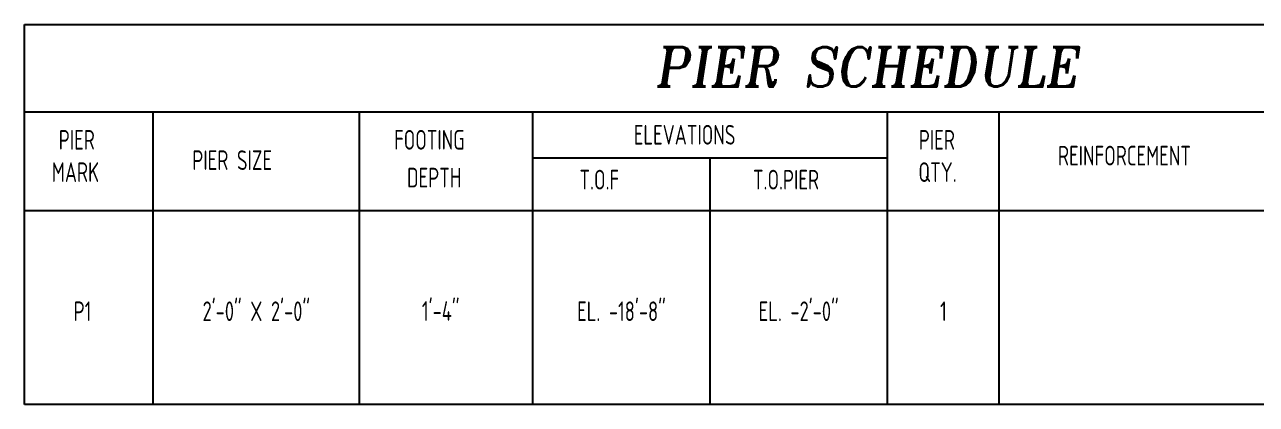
# Model space of a CAD drawing. Header units: inches. Extents: x -3675 to 25720, y -2273 to 5046.
# Drawn here: x -2334 to -1771, y -1755 to -1581 of the extents above; entities that cross this region are included whole.
import ezdxf
from ezdxf.enums import TextEntityAlignment as Align

# ---------------------------------------------------------------- set-up
doc = ezdxf.new("R2010")
doc.units = ezdxf.units.IN
doc.header["$LTSCALE"] = 0.025
doc.header["$MEASUREMENT"] = 0
doc.layers.get('0').update_dxf_attribs({"linetype": 'CONTINUOUS'})
for name, color, linetype in [('0-35', 3, 'CONTINUOUS'), ('0-35TEXT', 3, 'CONTINUOUS'), ('0-50', 10, 'CONTINUOUS')]:
    doc.layers.add(name, color=color, linetype=linetype)
doc.styles.add('AR', font='ARCHQUIK.shx', dxfattribs={"width": 0.8})
doc.styles.add('ROMANT', font='romant')

msp = doc.modelspace()

# ---------------------------------------------------------------- linework, layer by layer
at = {"layer": '0-35', "color": 1}
for p, q in [((-2334.27105, -1581.32865), (-1562.26782, -1581.32865)), ((-2334.27105, -1755.141), (-2334.27105, -1581.32865)), ((-1562.26782, -1621.32865), (-2334.27105, -1621.32865)), ((-2275.53228, -1755.141), (-2275.53228, -1621.32865)), ((-2181.26119, -1755.141), (-2181.26119, -1621.32865)), ((-2101.99011, -1755.141), (-2101.99011, -1621.32865)), ((-1940.02182, -1755.141), (-1940.02182, -1621.32865)), ((-1888.92659, -1755.141), (-1888.92659, -1621.32865)), ((-2021.06986, -1642.31843), (-2021.06986, -1755.141)), ((-1562.26782, -1666.5506), (-2334.27105, -1666.5506)), ((-1562.26782, -1755.141), (-2334.27105, -1755.141))]:
    msp.add_line(p, q, dxfattribs=at)
msp.add_lwpolyline([(-2101.99011, -1642.31843), (-1940.02182, -1642.31843)], dxfattribs=at)

# ---------------------------------------------------------------- texts
at = {"linetype": 'Continuous', "style": 'ROMANT', "oblique": 9, "width": 0.95}
msp.add_text('PIER SCHEDULE', height=18, dxfattribs=at).set_placement((-1949.84536, -1609.71899), align=Align.CENTER)
at = {"layer": '0-35TEXT', "style": 'AR', "width": 0.8}
for s, p in [('PIER', (-2318.69375, -1638.55923)), ('FOOTING', (-2165.43619, -1638.55923)), ('ELEVATIONS', (-2055.91133, -1636.2384)), ('PIER', (-1925.63858, -1638.55923)), ('REINFORCEMENT', (-1862.05466, -1645.80337)), ('PIER SIZE', (-2257.66549, -1647.86965)), ('MARK', (-2321.86409, -1653.34083)), ('DEPTH', (-2159.53744, -1655.85898)), ('T.O.F', (-2080.71825, -1656.79495)), ('T.O.PIER ', (-2001.44335, -1656.79495)), ('QTY.', (-1925.83721, -1653.34083)), ('1\'-4"', (-2152.72736, -1716.91712)), ('1', (-1915.92373, -1717.01688))]:
    msp.add_text(s, height=9, dxfattribs=at).set_placement(p)
for s, p in [('2\'-0" X 2\'-0"', (-2228.39674, -1717.01688)), ('EL. -18\'-8"', (-2061.52998, -1717.01688)), ('EL. -2\'-0"', (-1980.54584, -1717.01688))]:
    msp.add_text(s, height=9, dxfattribs=at).set_placement(p, align=Align.CENTER)
at = {"layer": '0-50', "style": 'AR', "width": 0.8}
msp.add_text('P1', height=9, dxfattribs=at).set_placement((-2311.88916, -1717.01688))

doc.saveas('drawing.dxf')
